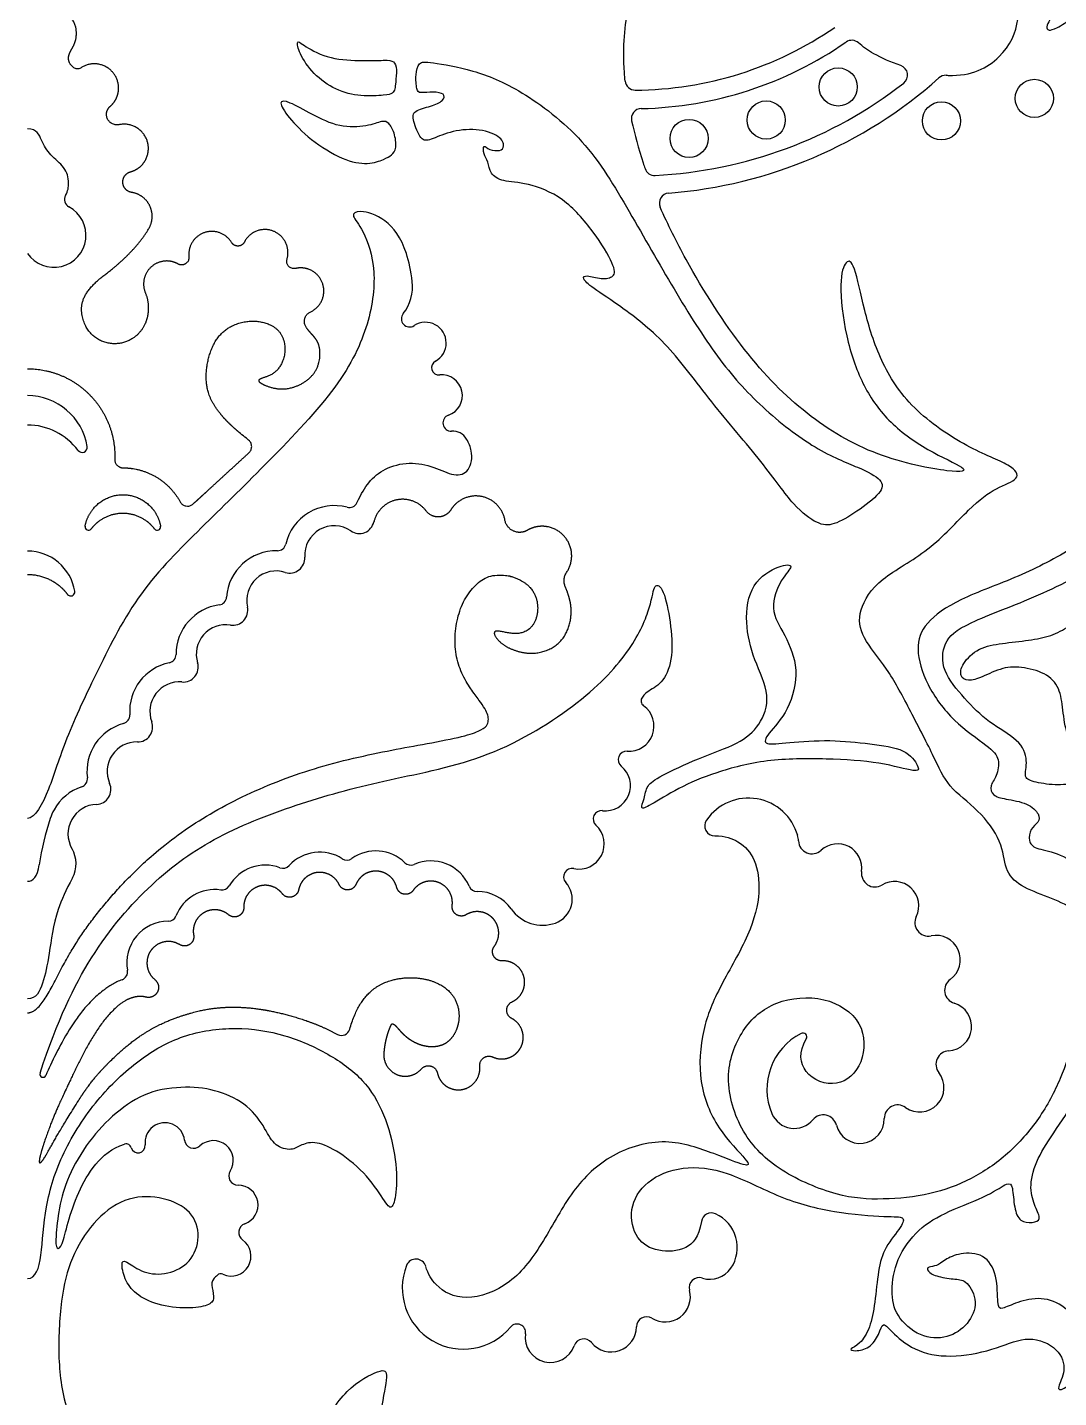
# Model space of a CAD drawing. Header units: millimetres. Extents: x 21 to 106, y -8 to 188.
# Drawn here: x 36.1 to 66.73, y 121.72 to 162.44 of the extents above; entities that cross this region are included whole.
import ezdxf

# ---------------------------------------------------------------- set-up
doc = ezdxf.new("R2010")
doc.units = ezdxf.units.MM
doc.header["$MEASUREMENT"] = 0
doc.layers.add('Layer 03', color=5, linetype='Continuous')

msp = doc.modelspace()

# ---------------------------------------------------------------- linework, layer by layer
at = {"layer": 'Layer 03'}
for centre in [(60.184, 160.67), (66.012, 160.331), (58.045, 159.688), (63.253, 159.662), (55.756, 159.139)]:
    msp.add_circle(centre, 0.567, dxfattribs=at)
for centre, radius, start, end in [((54.101, 171.098), 10.522, 270.2993, 304.6327), ((60.588, 161.757), 0.3, 48.3786, 124.777), ((54.101, 171.098), 11.072, 271.2101, 304.777), ((61.948, 161.02), 0.3, 307.9028, 70.8179), ((54.155, 160.876), 0.3, 185.8685, 270.2993), ((54.101, 171.098), 13.622, 274.4089, 311.7869), ((63.378, 160.717), 0.3, 87.0803, 131.7869), ((54.101, 171.098), 13.072, 272.8236, 307.9028), ((54.341, 159.728), 0.3, 91.2101, 192.2966), ((54.73, 158.341), 0.3, 198.9642, 272.8236), ((37.451, 157.326), 0.25, 151.3621, 241.8277), ((55.171, 157.217), 0.3, 94.4089, 203.684), ((36.882, 156.264), 0.954, 214.6715, 61.8277), ((46.259, 154.732), 1.281, 321.4927, 7.1029), ((47.453, 153.782), 0.245, 141.4927, 303.2179), ((47.924, 153.063), 0.615, 298.7452, 123.2179), ((48.325, 152.331), 0.22, 118.7452, 275.5013), ((48.405, 151.5), 0.615, 289.1027, 95.5013), ((36.097, 149.699), 1.798, 9.1038, 90), ((48.686, 150.688), 0.244, 109.1027, 273.0696), ((36.097, 148.741), 1.883, 36.8413, 90), ((48.725, 149.96), 0.485, 30.5435, 93.0696), ((37.724, 149.96), 0.15, 216.8413, 9.1038), ((45.212, 146.752), 1.478, 74.9691, 167.1132), ((45.66, 148.421), 0.25, 254.9691, 334.5835), ((37.909, 147.596), 0.1, 169.8108, 322.2828), ((39.957, 147.596), 0.1, 217.7172, 10.1892), ((45.212, 146.752), 0.878, 55.6477, 183.623), ((45.958, 147.844), 0.444, 235.6477, 347.2458), ((43.528, 147.138), 0.25, 268.7057, 347.1132), ((36.097, 145.453), 1.426, 9.283, 90), ((43.489, 145.41), 1.478, 88.7057, 176.1841), ((43.893, 146.669), 0.444, 252.1959, 3.623), ((43.489, 145.41), 0.878, 72.1959, 192.7757), ((37.386, 145.663), 0.12, 216.9864, 9.283), ((41.765, 145.525), 0.25, 277.5722, 356.1841), ((41.993, 143.813), 1.478, 97.5722, 180.2368), ((42.2, 145.118), 0.444, 260.9805, 12.7757), ((41.993, 143.813), 0.878, 80.9805, 196.8358), ((40.265, 143.806), 0.25, 281.6067, 0.2368), ((40.613, 142.113), 1.478, 101.6067, 183.8887), ((40.728, 143.43), 0.444, 265.0077, 16.8358), ((40.613, 142.113), 0.878, 85.0078, 200.4834), ((54.513, 142.428), 0.184, 142.6361, 233.7148), ((53.961, 141.676), 0.749, 266.3983, 53.7148), ((39.344, 140.329), 1.478, 105.2693, 187.2462), ((38.889, 141.996), 0.25, 285.2693, 3.8887), ((39.374, 141.651), 0.444, 268.6746, 20.4834), ((39.344, 140.329), 0.878, 88.6746, 203.8486), ((53.898, 140.68), 0.25, 86.3983, 230.5553), ((53.264, 139.908), 0.749, 263.7263, 50.5553), ((37.63, 140.111), 0.25, 288.6074, 7.2462), ((38.181, 138.474), 1.478, 108.6074, 151.0732), ((38.135, 139.795), 0.444, 272.005, 23.8486), ((38.181, 138.474), 0.878, 92.005, 210.1414), ((57.518, 138.02), 1.517, 15.3462, 145.1794), ((44.865, 136.289), 8.51, 161.896, 171.4178), ((38.181, 138.474), 1.478, 151.0732, 161.8959), ((53.155, 138.916), 0.25, 83.7263, 227.8168), ((56.519, 138.715), 0.3, 145.1794, 270.0553), ((52.484, 138.176), 0.749, 257.9925, 47.8168), ((36.654, 137.587), 0.889, 331.8368, 30.1414), ((58.283, 138.23), 0.723, 2.7158, 15.3462), ((59.405, 138.283), 0.4, 182.7158, 312.5588), ((60.165, 137.456), 0.723, 351.8848, 132.5588), ((44.782, 136.693), 1.238, 57.2314, 137.3396), ((45.588, 137.944), 0.25, 237.2314, 305.3448), ((46.448, 136.73), 1.238, 45.7423, 125.3448), ((48.084, 136.433), 1.238, 23.0024, 113.6623), ((43.163, 136.309), 1.238, 69.3372, 149.9256), ((43.688, 137.701), 0.25, 249.3372, 317.3396), ((47.487, 137.796), 0.25, 225.7423, 293.6623), ((52.277, 137.199), 0.25, 77.9925, 221.9687), ((61.277, 137.297), 0.4, 171.8848, 301.0693), ((41.663, 135.581), 1.238, 81.8188, 158.475), ((41.875, 137.054), 0.25, 261.8188, 329.9256), ((49.454, 137.014), 0.25, 203.0024, 270.2674), ((51.534, 136.531), 0.749, 289.4153, 41.9687), ((61.856, 136.335), 0.723, 333.6435, 121.0693), ((49.461, 135.526), 1.238, 35.3343, 90.2674), ((40.279, 136.127), 0.25, 270.3252, 338.475), ((51.403, 136.903), 1.143, 215.3343, 289.4153), ((62.863, 135.837), 0.4, 153.6435, 281.5672), ((40.287, 134.639), 1.238, 90.3252, 190.2147), ((63.088, 134.736), 0.723, 305.8779, 101.5672), ((38.823, 134.375), 0.25, 290.3748, 10.2147), ((63.746, 133.826), 0.4, 125.8779, 253.4847), ((63.427, 132.749), 0.723, 273.0982, 73.4847), ((45.431, 132.735), 0.25, 241.7059, 344.1108), ((59.929, 130.887), 1.861, 117.1068, 202.8682), ((59.135, 132.44), 0.116, 329.255, 117.1068), ((63.488, 131.628), 0.4, 93.0982, 218.2386), ((36.561, 131.335), 0.0931, 161.6514, 336.4409), ((62.605, 130.933), 0.723, 234.4861, 38.2386), ((61.953, 130.019), 0.4, 54.4861, 180.9353), ((40.181, 129.301), 0.59, 6.9305, 186.9469), ((58.881, 130.445), 0.723, 202.8682, 319.9848), ((59.742, 129.723), 0.4, 14.2859, 139.9848), ((60.83, 130), 0.723, 194.2859, 0.9353), ((39.031, 129.102), 0.159, 16.2919, 106.5254), ((39.386, 129.205), 0.21, 195.878, 6.9469), ((41.039, 129.406), 0.274, 186.9305, 312.594), ((41.624, 128.769), 0.59, 327.8343, 132.594), ((42.355, 128.309), 0.274, 147.8343, 270.2807), ((42.359, 127.445), 0.59, 289.507, 90.2807), ((56.417, 126.911), 0.3, 65.6498, 171.2313), ((56.088, 126.183), 1.099, 325.905, 65.6498), ((42.648, 126.63), 0.274, 109.507, 234.7967), ((42.15, 125.924), 0.59, 245.4658, 54.7967), ((47.642, 125.54), 0.3, 16.2156, 158.2931), ((49.052, 124.978), 1.817, 158.2931, 320.3402), ((56.376, 125.988), 0.75, 252.3918, 325.905), ((41.842, 125.249), 0.151, 65.4658, 132.1234), ((56.058, 124.987), 0.3, 72.3918, 194.7471), ((55.043, 124.719), 0.75, 238.3079, 14.7471), ((50.644, 123.658), 0.251, 351.7128, 140.3403), ((53.44, 123.829), 0.75, 219.1757, 359.7831), ((54.491, 123.825), 0.3, 58.3079, 179.7831), ((51.635, 123.514), 0.75, 171.7128, 340.6354), ((52.626, 123.166), 0.3, 39.1758, 160.6354)]:
    msp.add_arc(centre, radius, start, end, dxfattribs=at)
for points, knots in [([(53.856, 160.845), (53.847, 160.93), (53.769, 161.819), (53.917, 163.156), (54.368, 164.475), (54.075, 164.542), (52.499, 163.686), (50.013, 163.561), (47.159, 164.89), (45.108, 166.975), (44.094, 170.101), (44.181, 171.84), (44.282, 174.162), (43.661, 175.665), (42.799, 177.463), (42.527, 179.572), (42.57, 181.645), (42.83, 183.48), (43.249, 185.51), (44.296, 187.059), (44.785, 187.695), (44.946, 187.939)], [295.172892, 295.172892, 295.172892, 295.172892, 295.317548, 296.706533, 298.095519, 299.484504, 300.873489, 302.262474, 303.651459, 305.040444, 306.429429, 307.818414, 309.207399, 310.596384, 311.985369, 313.374354, 314.76334, 316.152325, 317.54131, 318.930295, 319.980093, 319.980093, 319.980093, 319.980093]), ([(63.394, 161.016), (63.412, 161.016), (64.135, 160.985), (65.109, 161.476), (65.664, 162.721), (65.334, 163.674), (64.738, 163.846), (64.298, 163.62), (64.031, 163.401), (63.968, 163.671), (64.329, 164.284), (65.377, 164.314), (65.918, 163.966), (66.16, 163.395), (66.36, 163.789), (66.049, 164.597), (66.219, 165.795), (66.725, 166.608), (67.312, 167.019), (67.43, 166.79), (66.865, 166.221), (66.607, 165.392), (66.73, 164.501), (66.928, 163.631), (66.628, 162.902), (66.287, 162.398), (66.545, 162.27), (67.705, 163.138), (69.32, 164.405), (71.267, 166.858), (73.362, 168.501), (75.742, 169.692), (78.55, 169.506), (80.726, 168.446), (81.534, 166.8), (81.661, 165.563), (81.686, 165.078)], [116.816608, 116.816608, 116.816608, 116.816608, 116.84709, 118.063933, 119.280777, 120.49762, 121.714464, 122.931307, 124.148151, 125.364994, 126.581838, 127.798681, 129.015525, 130.232368, 131.449212, 132.666055, 133.882899, 135.099742, 136.316586, 137.533429, 138.750273, 139.967116, 141.18396, 142.400803, 143.617647, 144.83449, 146.051334, 147.268177, 148.485021, 149.701864, 150.918708, 152.135551, 153.352395, 154.569238, 155.786082, 156.371648, 156.371648, 156.371648, 156.371648]), ([(62.046, 161.303), (61.75, 161.406), (61.25, 161.627), (60.913, 161.869), (60.787, 161.981)], [-285.2154357, -285.2154357, -285.2154357, -285.2154357, -284.7413745, -284.364225, -284.364225, -284.364225, -284.364225]), ([(54.048, 159.664), (54.137, 159.257), (54.266, 158.78), (54.427, 158.3), (54.447, 158.243)], [-93.6793368, -93.6793368, -93.6793368, -93.6793368, -93.0620005, -92.9798987, -92.9798987, -92.9798987, -92.9798987]), ([(37.231, 157.445), (37.304, 157.578), (37.352, 157.883), (37.227, 158.295), (36.759, 158.636), (36.5, 159.075), (36.393, 159.422), (36.097, 159.422)], [-2.747222, -2.747222, -2.747222, -2.747222, -2.369711, -1.777283, -1.184855, -0.592428, 0, 0, 0, 0]), ([(47.53, 154.89), (47.493, 155.192), (47.316, 156.048), (46.746, 156.797), (45.902, 157.042), (45.693, 156.85), (46.058, 156.503), (46.499, 155.264), (46.265, 153.524), (45.36, 151.714), (43.084, 149.341), (41.283, 147.598), (39.36, 145.684), (38.177, 143.331), (37.169, 141.201), (36.769, 139.781), (36.325, 138.934), (36.097, 138.934)], [28.509516, 28.509516, 28.509516, 28.509516, 29.201925, 30.565773, 31.929622, 33.293471, 34.65732, 36.021169, 37.385018, 38.748867, 40.112716, 41.476565, 42.840414, 44.204263, 45.568112, 46.931961, 48.29581, 48.29581, 48.29581, 48.29581]), ([(73.696, 155.012), (72.663, 154.145), (69.495, 151.902), (68.657, 151.101), (68.71, 149.961), (69.221, 149.391), (69.258, 148.658), (68.835, 148.136), (67.192, 146.946), (65.578, 146.107), (63.692, 145.444), (62.729, 144.741), (62.461, 144.015), (62.771, 142.92), (63.59, 141.792), (64.71, 141.045), (64.998, 140.707), (64.907, 140.162), (64.669, 139.912), (64.771, 139.594), (65.111, 139.515), (65.845, 139.398), (66.182, 139.047), (66.153, 138.815), (65.887, 138.64), (65.824, 138.247), (66.013, 138.03), (66.659, 137.946), (67.472, 137.475), (67.94, 136.821), (68.101, 135.952), (68.059, 135.581), (67.786, 135.756), (67.197, 136.261), (66.44, 136.604), (65.557, 136.905), (65.115, 137.403), (65.087, 138.23), (64.364, 139.2), (63.416, 139.872), (63.062, 140.718), (62.264, 142.253), (61.655, 143.407), (60.85, 144.319), (60.743, 145.095), (61.368, 146.078), (62.895, 146.835), (64.14, 148.232), (64.886, 148.783), (65.621, 149.01), (65.405, 149.421), (64.075, 149.897), (62.318, 151.094), (61.402, 152.53), (60.948, 154.041), (60.657, 155.488), (60.419, 155.553), (60.193, 154.97), (60.387, 153.221), (60.883, 151.817), (61.607, 150.738), (62.838, 149.841), (64.122, 149.302), (63.766, 149.161), (61.294, 149.647), (59.221, 150.867), (57.386, 152.724), (55.859, 155.103), (55.124, 156.578), (54.897, 157.096)], [13.226157, 13.226157, 13.226157, 13.226157, 14.615142, 16.004127, 17.393112, 18.782097, 20.171082, 21.560067, 22.949052, 24.338037, 25.727023, 27.116008, 28.504993, 29.893978, 31.282963, 32.671948, 34.060933, 35.449918, 36.838903, 38.227888, 39.616873, 41.005859, 42.394844, 43.783829, 45.172814, 46.561799, 47.950784, 49.339769, 50.728754, 52.117739, 53.506724, 54.895709, 56.284694, 57.67368, 59.062665, 60.45165, 61.840635, 63.22962, 64.618605, 66.00759, 67.396575, 68.78556, 70.174545, 71.56353, 72.952516, 74.341501, 75.730486, 77.119471, 78.508456, 79.897441, 81.286426, 82.675411, 84.064396, 85.453381, 86.842366, 88.231351, 89.620337, 91.009322, 92.398307, 93.787292, 95.176277, 96.565262, 97.954247, 99.343232, 100.732217, 102.121202, 103.510187, 104.899173, 105.650644, 105.650644, 105.650644, 105.650644]), ([(45.886, 148.314), (46.019, 148.593), (46.256, 148.979), (46.686, 149.342), (47.445, 149.552), (48.196, 149.39), (48.788, 149.079), (49.256, 149.215), (49.339, 149.798), (49.214, 150.087), (49.143, 150.206)], [11.052296, 11.052296, 11.052296, 11.052296, 12.167853, 13.531702, 14.895551, 16.2594, 17.623249, 18.987098, 20.350947, 21.203253, 21.203253, 21.203253, 21.203253]), ([(68.333, 139.574), (67.973, 139.8), (67.3, 140.022), (66.734, 139.886), (66.001, 140.013), (65.67, 140.123), (65.843, 140.627), (65.595, 141.283), (64.637, 141.762), (63.945, 142.492), (63.233, 143.322), (63.292, 144.182), (63.856, 144.701), (66.184, 145.534), (68.226, 146.615), (69.909, 147.686), (70.507, 148.577), (70.485, 149.364)], [44.155665, 44.155665, 44.155665, 44.155665, 45.194905, 46.38509, 47.575276, 48.765461, 49.955646, 51.145832, 52.336017, 53.526202, 54.716388, 55.906573, 57.096759, 58.286944, 59.477129, 60.667315, 61.785182, 61.785182, 61.785182, 61.785182]), ([(36.472, 131.365), (36.997, 132.945), (37.973, 135), (39.78, 137.08), (41.677, 138.443), (44.245, 139.431), (46.774, 140.102), (49.828, 140.649), (52.653, 142.402), (54.116, 144.003), (54.655, 145.303), (54.702, 145.959), (55.007, 145.795), (55.206, 144.764), (55.296, 143.733), (55.003, 142.96), (54.607, 142.762), (54.432, 142.624), (54.367, 142.539)], [13.428798, 13.428798, 13.428798, 13.428798, 15.264778, 17.193976, 19.123174, 21.052372, 22.981569, 24.910767, 26.839965, 28.769163, 30.698361, 32.627559, 34.556757, 36.485955, 38.415153, 40.34435, 42.273548, 43.301603, 43.301603, 43.301603, 43.301603]), ([(56.519, 138.415), (56.833, 138.415), (57.326, 138.23), (57.737, 137.756), (57.902, 136.78), (57.601, 135.524), (56.641, 133.912), (56.121, 132.7), (56.003, 131.073), (56.573, 129.676), (57.605, 128.668), (57.495, 128.574), (56.589, 128.941), (55.075, 129.491), (53.412, 129.01), (52.253, 127.914), (51.452, 126.346), (50.499, 125.035), (49.061, 124.534), (48.28, 124.951), (48.001, 125.381), (47.93, 125.623)], [17.016782, 17.016782, 17.016782, 17.016782, 17.961786, 19.290713, 20.619639, 21.948565, 23.277492, 24.606418, 25.935344, 27.264271, 28.593197, 29.922123, 31.25105, 32.579976, 33.908902, 35.237829, 36.566755, 37.895681, 39.224608, 40.553534, 41.356378, 41.356378, 41.356378, 41.356378]), ([(37.437, 137.167), (37.242, 136.803), (36.891, 136.043), (36.746, 134.843), (36.569, 134.011), (36.366, 133.574), (36.097, 133.574)], [13.370235, 13.370235, 13.370235, 13.370235, 14.405738, 16.099718, 17.793698, 19.487678, 19.487678, 19.487678, 19.487678]), ([(56.121, 126.956), (56.046, 126.474), (55.664, 126.08), (54.814, 126.031), (54.162, 126.388), (53.932, 127.322), (54.446, 128.189), (55.538, 128.635), (56.867, 128.493), (58.462, 127.629), (60.057, 127.199), (61.75, 127.081), (62.162, 127.114), (62.114, 126.848), (61.545, 126.186), (61.372, 125.533), (61.281, 124.515), (61.138, 123.784), (60.827, 123.285), (60.487, 123.161), (60.653, 123.091), (61.131, 123.174), (61.408, 123.604), (61.505, 124.012), (61.775, 123.652), (62.527, 123.041), (63.658, 122.888), (64.955, 123.179), (65.847, 123.603), (66.777, 123.19), (66.975, 122.506), (66.649, 121.974), (66.84, 121.911), (67.396, 122.395), (67.508, 123.285), (67.404, 123.762), (66.959, 124.461), (66.212, 124.735), (65.482, 124.561), (65.011, 124.322), (64.91, 124.419), (64.926, 125.386), (64.534, 126.018), (63.785, 126.033), (63.328, 125.813), (63.119, 125.62), (62.845, 125.622), (62.803, 125.484), (63.13, 125.302), (63.698, 125.236), (64.003, 125.221), (64.364, 124.565), (64.063, 123.886), (63.456, 123.463), (62.61, 123.488), (61.869, 124.15), (61.744, 124.866), (61.881, 125.836), (62.548, 126.759), (63.42, 127.259), (64.732, 127.751), (65.244, 128.149), (65.375, 128.023), (65.406, 127.35), (65.571, 126.932), (65.972, 126.911), (66.233, 126.997), (66.04, 127.376), (65.852, 127.916), (66.026, 128.729), (66.543, 129.535), (67.332, 130.679), (67.609, 131.352), (67.792, 131.163), (68.075, 130.791), (68.572, 130.757), (68.901, 130.91), (69.151, 130.745), (69.354, 130.606), (69.332, 130.879), (69.067, 131.165), (68.638, 131.189), (68.259, 131.217), (67.8, 132.109), (67.73, 132.958), (67.769, 134.504), (67.607, 135.227), (67.535, 135.351), (67.287, 135.294), (67.073, 135.256), (67.195, 134.73), (67.309, 133.652), (67.197, 132.358), (66.821, 131.217), (66.184, 129.991), (65.241, 128.923), (64.151, 128.185), (62.941, 127.733), (61.499, 127.587), (60.203, 127.664), (58.418, 128.422), (57.268, 129.533), (56.752, 131.274), (57.291, 132.717), (58.264, 133.561), (59.817, 133.698), (61.001, 132.921), (60.979, 131.608), (60.196, 130.874), (59.11, 131.265), (59.001, 131.987), (59.235, 132.38)], [59.072972, 59.072972, 59.072972, 59.072972, 59.789738, 60.619146, 61.448553, 62.27796, 63.107367, 63.936774, 64.766181, 65.595588, 66.424996, 67.254403, 68.08381, 68.913217, 69.742624, 70.572031, 71.401438, 72.230846, 73.060253, 73.88966, 74.719067, 75.548474, 76.377881, 77.207288, 78.036696, 78.866103, 79.69551, 80.524917, 81.354324, 82.183731, 83.013138, 83.842546, 84.671953, 85.50136, 86.330767, 87.160174, 87.989581, 88.818988, 89.648396, 90.477803, 91.30721, 92.136617, 92.966024, 93.795431, 94.624838, 95.454245, 96.283653, 97.11306, 97.942467, 98.771874, 99.601281, 100.430688, 101.260095, 102.089503, 102.91891, 103.748317, 104.577724, 105.407131, 106.236538, 107.065945, 107.895353, 108.72476, 109.554167, 110.383574, 111.212981, 112.042388, 112.871795, 113.701203, 114.53061, 115.360017, 116.189424, 117.018831, 117.848238, 118.677645, 119.507053, 120.33646, 121.165867, 121.995274, 122.824681, 123.654088, 124.483495, 125.312903, 126.14231, 126.971717, 127.801124, 128.630531, 129.459938, 130.289345, 131.118753, 131.94816, 132.777567, 133.606974, 134.436381, 135.265788, 136.095195, 136.924603, 137.75401, 138.583417, 139.412824, 140.242231, 141.071638, 141.901045, 142.730453, 143.55986, 144.389267, 145.218674, 146.048081, 146.877488, 147.706895, 148.536303, 149.256639, 149.256639, 149.256639, 149.256639]), ([(38.91, 134.141), (38.884, 134.131), (38.808, 134.101), (38.686, 134.043), (38.551, 133.964), (38.44, 133.889), (38.311, 133.792), (38.107, 133.623), (37.842, 133.354), (37.484, 132.899), (37.13, 132.314), (36.841, 131.735), (36.69, 131.399), (36.646, 131.298)], [9.421135, 9.421135, 9.421135, 9.421135, 9.505478, 9.666922, 9.82529, 9.973481, 10.070499, 10.308983, 10.765986, 11.203009, 12.042216, 12.813121, 13.144874, 13.144874, 13.144874, 13.144874]), ([(36.097, 125.261), (36.351, 125.261), (36.53, 125.854), (36.591, 127.378), (37.094, 129.002), (38.155, 130.635), (39.416, 131.804), (40.678, 132.535), (42.308, 132.774), (43.77, 132.532), (45.059, 131.955), (46.122, 131.193), (46.718, 130.162), (47.054, 128.917), (47.087, 127.836), (46.934, 127.29), (46.769, 127.448), (46.228, 128.324), (45.34, 129.055), (44.662, 129.355), (44.224, 129.244), (43.971, 129.048), (43.436, 129.172), (43.188, 129.688), (42.685, 130.42), (41.783, 130.86), (40.834, 130.991), (39.652, 130.84), (38.718, 130.214), (37.905, 129.362), (37.276, 128.275), (37.027, 127.362), (36.927, 126.439), (36.951, 126.092), (37.141, 126.214), (37.278, 126.885), (37.594, 127.84), (38.064, 128.66), (38.602, 129.141), (38.985, 129.255)], [0, 0, 0, 0, 1.064039, 2.128078, 3.192116, 4.256155, 5.320194, 6.384233, 7.448271, 8.51231, 9.576349, 10.640388, 11.704426, 12.768465, 13.832504, 14.896543, 15.960581, 17.02462, 18.088659, 19.152698, 20.216737, 21.280775, 22.344814, 23.408853, 24.472892, 25.53693, 26.600969, 27.665008, 28.729047, 29.793085, 30.857124, 31.921163, 32.985202, 34.04924, 35.113279, 36.177318, 37.241357, 38.305395, 39.327489, 39.327489, 39.327489, 39.327489]), ([(41.74, 125.361), (41.701, 125.326), (41.551, 125.193), (41.571, 125.013), (41.675, 124.618), (41.455, 124.437), (40.767, 124.35), (39.83, 124.491), (39.231, 124.846), (38.948, 125.304), (38.866, 125.836), (39.082, 125.75), (39.597, 125.371), (40.376, 125.384), (41.026, 125.796), (41.267, 126.607), (40.929, 127.357), (40.038, 127.723), (38.97, 127.699), (38.013, 126.943), (37.386, 125.89), (37.073, 124.692), (36.986, 122.843), (37.198, 121.328), (38.067, 119.451), (38.77, 118.13), (38.622, 116.646), (37.899, 116.047), (37.331, 116.031), (36.942, 116), (36.899, 115.588), (36.905, 113.322), (37.208, 110.941), (37.887, 107.987), (38.8, 105.761), (39.904, 104.188), (40.93, 103.275), (41.229, 103.093), (41.19, 102.956), (41.131, 102.647), (41.146, 102.382), (40.871, 102.49), (39.767, 103.329), (38.737, 104.521), (37.902, 105.983), (37.268, 107.691), (36.848, 109.208), (36.621, 110.682), (36.351, 110.804), (36.097, 110.804)], [49.122443, 49.122443, 49.122443, 49.122443, 49.436328, 50.500367, 51.564405, 52.628444, 53.692483, 54.756522, 55.82056, 56.884599, 57.948638, 59.012677, 60.076715, 61.140754, 62.204793, 63.268832, 64.332871, 65.396909, 66.460948, 67.524987, 68.589026, 69.653064, 70.717103, 71.781142, 72.845181, 73.909219, 74.973258, 76.037297, 77.101336, 78.165374, 79.229413, 80.293452, 81.357491, 82.421529, 83.485568, 84.549607, 85.613646, 86.677684, 87.741723, 88.805762, 89.869801, 90.93384, 91.997878, 93.061917, 94.125956, 95.189995, 96.254033, 97.318072, 98.382111, 98.382111, 98.382111, 98.382111]), ([(61.605, 102.614), (58.611, 103.895), (55.559, 106.099), (52.863, 107.968), (49.723, 110.727), (45.997, 114.76), (45.078, 117.049), (44.551, 118.577), (44.683, 120.657), (45.561, 122.034), (46.651, 122.61), (46.842, 122.472), (46.577, 121.423), (46.503, 119.78), (47.453, 117.662), (49.376, 115.033), (52.119, 111.93), (54.745, 109.769), (57.668, 107.444), (59.876, 105.976), (62.141, 104.612)], [0.102445, 0.102445, 0.102445, 0.102445, 3.036743, 6.073486, 9.110229, 12.146973, 15.183716, 18.220459, 21.257203, 24.293946, 27.330689, 30.367432, 33.404176, 36.440919, 39.477662, 42.514406, 45.551149, 48.587892, 51.624636, 54.589752, 54.589752, 54.589752, 54.589752])]:
    msp.add_open_spline(points, degree=3, knots=knots, dxfattribs=at)
for points, weights, degree, knots in [([(36.097, 152.297), (36.812, 152.297), (37.469, 152.018), (37.965, 151.504), (38.462, 150.991), (38.718, 150.324), (38.693, 149.61), (38.691, 149.542), (38.716, 149.478), (38.763, 149.428), (38.811, 149.379), (38.874, 149.352), (38.942, 149.352), (39.666, 149.348), (40.287, 148.978), (40.635, 148.344), (40.672, 148.275), (40.736, 148.23), (40.813, 148.217), (40.891, 148.204), (40.966, 148.227), (41.023, 148.28), (41.575, 148.786), (42.127, 149.293), (42.679, 149.8), (42.734, 149.851), (42.763, 149.92), (42.76, 149.994), (42.757, 150.069), (42.722, 150.136), (42.663, 150.182), (42.229, 150.518), (41.611, 151.119), (41.302, 151.987), (41.616, 153.257), (42.382, 153.732), (43.178, 153.725), (43.725, 153.36), (43.791, 152.637), (43.462, 152.119), (42.995, 152.009), (42.908, 151.914), (43.419, 151.674), (44.046, 151.695), (44.752, 152.16), (44.836, 152.977), (44.611, 153.256), (44.43, 153.448), (44.375, 153.535), (44.326, 153.613), (44.313, 153.703), (44.339, 153.791), (44.365, 153.879), (44.425, 153.949), (44.508, 153.987), (44.842, 154.143), (44.986, 154.482), (44.867, 154.83), (44.747, 155.179), (44.425, 155.358), (44.066, 155.276), (43.989, 155.258), (43.913, 155.282), (43.858, 155.34), (43.804, 155.398), (43.786, 155.475), (43.809, 155.551), (43.917, 155.909), (43.755, 156.245), (43.409, 156.384), (43.063, 156.523), (42.713, 156.393), (42.544, 156.06), (42.507, 155.988), (42.438, 155.945), (42.357, 155.942), (42.276, 155.939), (42.205, 155.978), (42.163, 156.047), (41.99, 156.333), (41.676, 156.449), (41.359, 156.342), (41.042, 156.236), (40.861, 155.955), (40.896, 155.622), (40.904, 155.539), (40.868, 155.463), (40.798, 155.417), (40.728, 155.371), (40.645, 155.369), (40.572, 155.41), (40.308, 155.559), (40.006, 155.527), (39.78, 155.325), (39.553, 155.124), (39.486, 154.829), (39.603, 154.549), (39.704, 154.308), (39.707, 154.047), (39.61, 153.609), (39.381, 153.233), (38.78, 152.971), (38.099, 153.139), (37.692, 153.702), (37.663, 154.459), (38.223, 154.957), (38.772, 155.364), (39.335, 155.848), (39.7, 156.452), (39.827, 156.662), (39.84, 156.907), (39.737, 157.129), (39.633, 157.351), (39.437, 157.498), (39.196, 157.536), (39.043, 157.56), (38.939, 157.674), (38.931, 157.828), (38.922, 157.983), (39.012, 158.108), (39.161, 158.149), (39.558, 158.257), (39.768, 158.611), (39.672, 159.011), (39.576, 159.411), (39.228, 159.632), (38.825, 159.548), (38.68, 159.517), (38.546, 159.583), (38.48, 159.716), (38.414, 159.85), (38.443, 159.996), (38.556, 160.093), (38.86, 160.355), (38.902, 160.753), (38.659, 161.073), (38.417, 161.392), (38.021, 161.459), (37.688, 161.237), (37.613, 161.187), (37.523, 161.194), (37.456, 161.255), (37.441, 161.268), (37.307, 161.399), (37.296, 161.649), (37.557, 161.981), (37.579, 162.56), (37.137, 163.045), (36.616, 163.45), (36.435, 164.387), (36.097, 164.387)], [1, 0.94704181545, 0.94704181545, 1, 0.94704181545, 0.94704181545, 1, 0.947340675612, 0.947340675612, 1, 0.947340675612, 0.947340675612, 1, 0.907681138789, 0.907681138789, 1, 0.932731098022, 0.932731098022, 1, 0.932731098022, 0.932731098022, 1, 1, 1, 1, 0.937979104488, 0.937979104488, 1, 0.937979104488, 0.937979104488, 1, 1, 1, 1, 1, 1, 1, 1, 1, 1, 1, 1, 1, 1, 1, 1, 1, 1, 1, 0.940687969428, 0.940687969428, 1, 0.940687969428, 0.940687969428, 1, 0.828945447649, 0.828945447649, 1, 0.828945447649, 0.828945447649, 1, 0.911243365478, 0.911243365478, 1, 0.911243365478, 0.911243365478, 1, 0.82548916848, 0.82548916848, 1, 0.82548916848, 0.82548916848, 1, 0.908064530877, 0.908064530877, 1, 0.908064530877, 0.908064530877, 1, 0.853617778613, 0.853617778613, 1, 0.853617778613, 0.853617778613, 1, 0.902688500572, 0.902688500572, 1, 0.902688500572, 0.902688500572, 1, 0.875808589992, 0.875808589992, 1, 0.875808589992, 0.875808589992, 1, 0.951701941238, 0.951701941238, 1, 1, 1, 1, 1, 1, 1, 0.988735369653, 0.988735369653, 1, 0.921627618262, 0.921627618262, 1, 0.921627618262, 0.921627618262, 1, 0.851731796187, 0.851731796187, 1, 0.851731796187, 0.851731796187, 1, 0.811878114194, 0.811878114194, 1, 0.811878114194, 0.811878114194, 1, 0.860509443585, 0.860509443585, 1, 0.860509443585, 0.860509443585, 1, 0.819258212189, 0.819258212189, 1, 0.819258212189, 0.819258212189, 1, 0.858835681111, 0.858835681111, 1, 1, 1, 1, 1, 1, 1, 1, 1, 1], 3, [0, 0, 0, 0, 2.084637, 2.084637, 2.084637, 4.169275, 4.169275, 4.169275, 4.369339, 4.369339, 4.369339, 4.569403, 4.569403, 4.569403, 6.635787, 6.635787, 6.635787, 6.862335, 6.862335, 6.862335, 7.088882, 7.088882, 7.088882, 9.33697, 9.33697, 9.33697, 9.554353, 9.554353, 9.554353, 9.771736, 9.771736, 9.771736, 10.5103, 11.3755, 12.240699, 13.105898, 13.971097, 14.836297, 15.701496, 16.566695, 17.431894, 18.297093, 19.162293, 20.027492, 20.892691, 21.75789, 22.623089, 23.122436, 23.122436, 23.122436, 23.389056, 23.389056, 23.389056, 23.655676, 23.655676, 23.655676, 24.659065, 24.659065, 24.659065, 25.662453, 25.662453, 25.662453, 25.890009, 25.890009, 25.890009, 26.117565, 26.117565, 26.117565, 27.131524, 27.131524, 27.131524, 28.145484, 28.145484, 28.145484, 28.377176, 28.377176, 28.377176, 28.608867, 28.608867, 28.608867, 29.533942, 29.533942, 29.533942, 30.459017, 30.459017, 30.459017, 30.697556, 30.697556, 30.697556, 30.936094, 30.936094, 30.936094, 31.785619, 31.785619, 31.785619, 32.635143, 32.635143, 32.635143, 33.399946, 33.399946, 34.331717, 35.196916, 36.062115, 36.927315, 37.792514, 38.330268, 38.330268, 40.437115, 40.437115, 40.437115, 41.14207, 41.14207, 41.14207, 41.847024, 41.847024, 41.847024, 42.274039, 42.274039, 42.274039, 42.701054, 42.701054, 42.701054, 43.809555, 43.809555, 43.809555, 44.918056, 44.918056, 44.918056, 45.331745, 45.331745, 45.331745, 45.745433, 45.745433, 45.745433, 46.830857, 46.830857, 46.830857, 47.91628, 47.91628, 47.91628, 48.166175, 48.166175, 48.166175, 48.262385, 49.127584, 49.992784, 50.857983, 51.723182, 52.588381, 53.453581, 53.453581, 53.453581, 53.453581]), ([(36.097, 133.156), (36.478, 133.156), (37.07, 134.551), (38.336, 136.465), (40.748, 138.832), (44.764, 140.688), (49.55, 141.356), (49.866, 141.822), (49.704, 142.254), (48.723, 143.417), (48.803, 145.241), (49.795, 146.403), (51.174, 145.934), (51.334, 144.988), (50.981, 144.429), (50.411, 144.406), (49.841, 144.6), (50.114, 144.076), (51.072, 143.723), (52.029, 144.087), (52.337, 145.045), (52.19, 145.543), (52.082, 145.806), (52.075, 145.823), (52.015, 145.965), (52.03, 146.118), (52.116, 146.245), (52.356, 146.599), (52.322, 147.025), (52.03, 147.337), (51.738, 147.649), (51.314, 147.711), (50.946, 147.495), (50.818, 147.42), (50.671, 147.413), (50.536, 147.474), (50.402, 147.536), (50.311, 147.652), (50.284, 147.797), (50.217, 148.166), (49.952, 148.431), (49.584, 148.501), (49.217, 148.57), (48.874, 148.42), (48.676, 148.102), (48.597, 147.975), (48.468, 147.9), (48.319, 147.893), (48.17, 147.886), (48.035, 147.949), (47.945, 148.069), (47.734, 148.348), (47.406, 148.47), (47.064, 148.398), (46.721, 148.326), (46.471, 148.082), (46.39, 147.741)], [1, 1, 1, 1, 1, 1, 1, 1, 1, 1, 1, 1, 1, 1, 1, 1, 1, 1, 1, 1, 1, 1, 1, 1, 0.919222363553, 0.919222363553, 1, 0.854230010814, 0.854230010814, 1, 0.854230010814, 0.854230010814, 1, 0.924782018899, 0.924782018899, 1, 0.924782018899, 0.924782018899, 1, 0.883272561921, 0.883272561921, 1, 0.883272561921, 0.883272561921, 1, 0.923277612811, 0.923277612811, 1, 0.923277612811, 0.923277612811, 1, 0.896227711436, 0.896227711436, 1, 0.896227711436, 0.896227711436, 1], 3, [0, 0, 0, 0, 1.69398, 3.38796, 5.08194, 6.77592, 8.4699, 10.16388, 11.85786, 13.55184, 15.24582, 16.9398, 18.63378, 20.32776, 22.02174, 23.71572, 25.4097, 27.10368, 28.79766, 30.49164, 32.18562, 33.8796, 34.002168, 34.002168, 34.002168, 34.443845, 34.443845, 34.443845, 35.627047, 35.627047, 35.627047, 36.810248, 36.810248, 36.810248, 37.236146, 37.236146, 37.236146, 37.662043, 37.662043, 37.662043, 38.716699, 38.716699, 38.716699, 39.771354, 39.771354, 39.771354, 40.201574, 40.201574, 40.201574, 40.631794, 40.631794, 40.631794, 41.624489, 41.624489, 41.624489, 42.617183, 42.617183, 42.617183, 42.617183]), ([(37.811, 147.613), (37.865, 147.911), (38.059, 148.144), (38.401, 148.552), (38.933, 148.552)], [0.95467911638, 0.944318806813, 1, 0.906107670315, 1], 2, [-6.470297, -6.470297, -6.470297, -5.539048, -5.539048, -3.968732, -3.968732, -3.968732]), ([(38.933, 148.552), (39.466, 148.552), (39.807, 148.144), (40.002, 147.911), (40.055, 147.613)], [1, 0.906107670315, 1, 0.944318806813, 0.95467911638], 2, [-3.968732, -3.968732, -3.968732, -2.398415, -2.398415, -1.467167, -1.467167, -1.467167]), ([(38.933, 147.998), (38.529, 147.998), (38.207, 147.752), (38.084, 147.657), (37.989, 147.534)], [0.857283194574, 0.876924679533, 1, 0.948794808528, 0.91549355928], 2, [-8.314987, -8.314987, -8.314987, -7.200211, -7.200211, -6.73641, -6.73641, -6.73641]), ([(39.878, 147.534), (39.783, 147.657), (39.659, 147.752), (39.338, 147.998), (38.933, 147.998)], [0.91549355928, 0.948794808528, 1, 0.876924679533, 0.857283194574], 2, [-9.893564, -9.893564, -9.893564, -9.429764, -9.429764, -8.314987, -8.314987, -8.314987]), ([(36.097, 146.186), (36.603, 146.186), (37.005, 145.879), (37.168, 145.754), (37.29, 145.591)], [0.857283194574, 0.876924679533, 1, 0.946380409237, 0.91239295967], 2, [-11.726505, -11.726505, -11.726505, -10.611729, -10.611729, -10.12606, -10.12606, -10.12606]), ([(45.672, 132.666), (45.849, 133.292), (46.095, 133.7), (46.385, 133.943), (47.033, 134.217), (47.665, 134.229), (47.971, 134.176), (48.5, 133.979), (48.785, 133.65), (48.874, 133.466), (48.959, 133.083), (48.888, 132.723), (48.821, 132.559), (48.636, 132.287), (48.38, 132.165), (48.242, 132.137), (47.958, 132.135), (47.691, 132.222), (47.565, 132.283), (47.339, 132.43), (47.178, 132.61), (47.111, 132.694), (47.015, 132.806), (46.94, 132.825), (46.914, 132.819), (46.894, 132.798), (46.88, 132.765), (46.816, 132.611), (46.763, 132.453), (46.724, 132.29), (46.698, 132.125), (46.686, 131.959), (46.673, 131.798), (46.71, 131.635), (46.798, 131.492), (46.926, 131.385), (47.075, 131.322), (47.224, 131.26), (47.39, 131.243), (47.553, 131.281), (47.695, 131.369), (47.802, 131.49), (47.842, 131.536), (47.895, 131.571), (47.955, 131.589), (48.018, 131.59), (48.077, 131.575), (48.136, 131.56), (48.191, 131.529), (48.235, 131.483), (48.264, 131.428), (48.277, 131.368), (48.319, 131.176), (48.431, 131.002), (48.604, 130.885), (48.806, 130.844), (49, 130.875), (49.194, 130.905), (49.374, 131.006), (49.502, 131.172), (49.555, 131.372), (49.535, 131.567), (49.53, 131.625), (49.539, 131.684), (49.564, 131.738), (49.602, 131.784), (49.649, 131.818), (49.697, 131.851), (49.752, 131.873), (49.812, 131.878), (49.871, 131.868), (49.923, 131.844), (50.106, 131.76), (50.317, 131.746), (50.519, 131.818), (50.674, 131.963), (50.762, 132.144), (50.85, 132.324), (50.87, 132.535), (50.803, 132.739), (50.662, 132.897), (50.484, 132.99), (50.429, 133.018), (50.383, 133.062), (50.35, 133.117), (50.335, 133.179), (50.336, 133.241), (50.338, 133.303), (50.357, 133.363), (50.392, 133.417), (50.44, 133.458), (50.497, 133.484), (50.659, 133.558), (50.794, 133.686), (50.876, 133.855), (50.893, 134.04), (50.851, 134.214), (50.809, 134.387), (50.709, 134.545), (50.559, 134.657), (50.38, 134.709), (50.202, 134.701), (50.139, 134.698), (50.076, 134.713), (50.02, 134.745), (49.975, 134.792), (49.946, 134.848), (49.916, 134.903), (49.903, 134.966), (49.908, 135.031), (49.932, 135.091), (49.97, 135.141), (50.078, 135.284), (50.136, 135.461), (50.128, 135.649), (50.055, 135.821), (49.935, 135.953), (49.815, 136.086), (49.652, 136.177), (49.466, 136.205), (49.284, 136.165), (49.131, 136.072), (49.077, 136.04), (49.015, 136.023), (48.951, 136.024), (48.89, 136.044), (48.837, 136.078), (48.785, 136.112), (48.743, 136.161), (48.716, 136.22), (48.708, 136.283), (48.716, 136.345), (48.74, 136.517), (48.708, 136.693), (48.616, 136.85), (48.477, 136.964), (48.316, 137.027), (48.155, 137.09), (47.975, 137.1), (47.802, 137.047), (47.658, 136.939), (47.56, 136.796), (47.524, 136.744), (47.473, 136.703), (47.412, 136.677), (47.347, 136.671), (47.285, 136.682), (47.222, 136.694), (47.163, 136.723), (47.115, 136.768), (47.083, 136.824), (47.067, 136.886), (47.028, 137.042), (46.941, 137.185), (46.813, 137.293), (46.658, 137.354), (46.497, 137.366), (46.336, 137.378), (46.173, 137.342), (46.03, 137.254), (45.923, 137.126), (45.86, 136.978), (45.836, 136.919), (45.794, 136.867), (45.74, 136.83), (45.677, 136.811), (45.613, 136.809), (45.549, 136.808), (45.486, 136.825), (45.429, 136.859), (45.386, 136.909), (45.358, 136.966), (45.289, 137.113), (45.176, 137.236), (45.027, 137.317), (44.863, 137.346), (44.702, 137.326), (44.541, 137.305), (44.389, 137.236), (44.266, 137.12), (44.187, 136.973), (44.156, 136.814), (44.144, 136.751), (44.114, 136.693), (44.068, 136.645), (44.011, 136.613), (43.949, 136.599), (43.887, 136.584), (43.822, 136.587), (43.76, 136.609), (43.707, 136.648), (43.668, 136.698), (43.569, 136.827), (43.431, 136.923), (43.269, 136.971), (43.101, 136.964), (42.948, 136.909), (42.795, 136.855), (42.661, 136.754), (42.565, 136.613), (42.52, 136.452), (42.525, 136.289), (42.527, 136.225), (42.511, 136.162), (42.477, 136.105), (42.428, 136.061), (42.37, 136.033), (42.313, 136.006), (42.248, 135.994), (42.182, 136.002), (42.122, 136.029), (42.073, 136.07), (41.952, 136.172), (41.802, 136.236), (41.638, 136.25), (41.479, 136.212), (41.343, 136.133), (41.206, 136.053), (41.095, 135.934), (41.026, 135.785), (41.007, 135.622), (41.036, 135.467)], [1, 1, 1, 1, 1, 1, 1, 1, 1, 1, 1, 1, 1, 1, 1, 1, 1, 1, 1, 1, 1, 1, 1, 1, 1, 1, 1, 0.994831447657, 0.992247171486, 0.992247171486, 0.994831447657, 1, 0.924500812111, 0.886751218167, 0.886751218167, 0.924500812111, 1, 0.924500812111, 0.886751218167, 0.886751218167, 0.924500812111, 1, 0.940707488116, 0.911061232173, 0.911061232173, 0.940707488116, 1, 0.940707488116, 0.911061232173, 0.911061232173, 0.940707488116, 1, 0.891122531339, 0.836683797009, 0.836683797009, 0.891122531339, 1, 0.891122531339, 0.836683797009, 0.836683797009, 0.891122531339, 1, 0.946264447966, 0.919396671949, 0.919396671949, 0.946264447966, 1, 0.946264447966, 0.919396671949, 0.919396671949, 0.946264447966, 1, 0.886503490656, 0.829755235984, 0.829755235984, 0.886503490656, 1, 0.886503490656, 0.829755235984, 0.829755235984, 0.886503490656, 1, 0.939391811539, 0.909087717309, 0.909087717309, 0.939391811539, 1, 0.939391811539, 0.909087717309, 0.909087717309, 0.939391811539, 1, 0.908646522947, 0.86296978442, 0.86296978442, 0.908646522947, 1, 0.908646522947, 0.86296978442, 0.86296978442, 0.908646522947, 1, 0.937623543922, 0.906435315882, 0.906435315882, 0.937623543922, 1, 0.937623543922, 0.906435315882, 0.906435315882, 0.937623543922, 1, 0.908389395887, 0.86258409383, 0.86258409383, 0.908389395887, 1, 0.908389395887, 0.86258409383, 0.86258409383, 0.908389395887, 1, 0.938271607222, 0.907407410834, 0.907407410834, 0.938271607222, 1, 0.938271607222, 0.907407410834, 0.907407410834, 0.938271607222, 1, 0.913976241052, 0.870964361578, 0.870964361578, 0.913976241052, 1, 0.913976241052, 0.870964361578, 0.870964361578, 0.913976241052, 1, 0.936299656348, 0.904449484521, 0.904449484521, 0.936299656348, 1, 0.936299656348, 0.904449484521, 0.904449484521, 0.936299656348, 1, 0.924602766827, 0.886904150241, 0.886904150241, 0.924602766827, 1, 0.924602766827, 0.886904150241, 0.886904150241, 0.924602766827, 1, 0.935697848417, 0.903546772626, 0.903546772626, 0.935697848417, 1, 0.935697848417, 0.903546772626, 0.903546772626, 0.935697848417, 1, 0.923990173577, 0.885985260366, 0.885985260366, 0.923990173577, 1, 0.923990173577, 0.885985260366, 0.885985260366, 0.923990173577, 1, 0.93604412729, 0.904066190935, 0.904066190935, 0.93604412729, 1, 0.93604412729, 0.904066190935, 0.904066190935, 0.93604412729, 1, 0.923505620815, 0.885258431222, 0.885258431222, 0.923505620815, 1, 0.923505620815, 0.885258431222, 0.885258431222, 0.923505620815, 1, 0.935718219074, 0.903577328612, 0.903577328612, 0.935718219074, 1, 0.935718219074, 0.903577328612, 0.903577328612, 0.935718219074, 1, 0.927324465923, 0.890986698885, 0.890986698885, 0.927324465923, 1, 0.927324465923, 0.890986698885, 0.890986698885, 0.927324465923, 1], 5, [76.697056, 76.697056, 76.697056, 76.697056, 76.697056, 76.697056, 77.985061, 77.985061, 77.985061, 79.394092, 79.394092, 79.394092, 80.803122, 80.803122, 80.803122, 82.212153, 82.212153, 82.212153, 83.621183, 83.621183, 83.621183, 85.030214, 85.030214, 85.030214, 86.439244, 86.439244, 86.439244, 87.432534, 87.432534, 87.432534, 87.432534, 87.432534, 88.265724, 88.265724, 88.265724, 88.265724, 88.265724, 89.062655, 89.062655, 89.062655, 89.062655, 89.062655, 89.859586, 89.859586, 89.859586, 89.859586, 89.859586, 90.162881, 90.162881, 90.162881, 90.162881, 90.162881, 90.466175, 90.466175, 90.466175, 90.466175, 90.466175, 91.430495, 91.430495, 91.430495, 91.430495, 91.430495, 92.394815, 92.394815, 92.394815, 92.394815, 92.394815, 92.683195, 92.683195, 92.683195, 92.683195, 92.683195, 92.971575, 92.971575, 92.971575, 92.971575, 92.971575, 93.957195, 93.957195, 93.957195, 93.957195, 93.957195, 94.942815, 94.942815, 94.942815, 94.942815, 94.942815, 95.249545, 95.249545, 95.249545, 95.249545, 95.249545, 95.556275, 95.556275, 95.556275, 95.556275, 95.556275, 96.43604, 96.43604, 96.43604, 96.43604, 96.43604, 97.315805, 97.315805, 97.315805, 97.315805, 97.315805, 97.627099, 97.627099, 97.627099, 97.627099, 97.627099, 97.938393, 97.938393, 97.938393, 97.938393, 97.938393, 98.819447, 98.819447, 98.819447, 98.819447, 98.819447, 99.700501, 99.700501, 99.700501, 99.700501, 99.700501, 100.010129, 100.010129, 100.010129, 100.010129, 100.010129, 100.319757, 100.319757, 100.319757, 100.319757, 100.319757, 101.172441, 101.172441, 101.172441, 101.172441, 101.172441, 102.025124, 102.025124, 102.025124, 102.025124, 102.025124, 102.339796, 102.339796, 102.339796, 102.339796, 102.339796, 102.654468, 102.654468, 102.654468, 102.654468, 102.654468, 103.450843, 103.450843, 103.450843, 103.450843, 103.450843, 104.247218, 104.247218, 104.247218, 104.247218, 104.247218, 104.563415, 104.563415, 104.563415, 104.563415, 104.563415, 104.879612, 104.879612, 104.879612, 104.879612, 104.879612, 105.679325, 105.679325, 105.679325, 105.679325, 105.679325, 106.479038, 106.479038, 106.479038, 106.479038, 106.479038, 106.794358, 106.794358, 106.794358, 106.794358, 106.794358, 107.109679, 107.109679, 107.109679, 107.109679, 107.109679, 107.912024, 107.912024, 107.912024, 107.912024, 107.912024, 108.714369, 108.714369, 108.714369, 108.714369, 108.714369, 109.030514, 109.030514, 109.030514, 109.030514, 109.030514, 109.34666, 109.34666, 109.34666, 109.34666, 109.34666, 110.128053, 110.128053, 110.128053, 110.128053, 110.128053, 110.909446, 110.909446, 110.909446, 110.909446, 110.909446, 110.909446]), ([(41.036, 135.467), (41.047, 135.404), (41.041, 135.338), (41.015, 135.277), (40.973, 135.227), (40.92, 135.191), (40.868, 135.154), (40.805, 135.134), (40.739, 135.132), (40.676, 135.15), (40.621, 135.183), (40.455, 135.285), (40.254, 135.325), (40.05, 135.284), (39.881, 135.168), (39.767, 135.009), (39.654, 134.85), (39.601, 134.652), (39.628, 134.446), (39.732, 134.269), (39.884, 134.145), (39.948, 134.093), (39.993, 134.02), (40.011, 133.935), (39.998, 133.85), (39.961, 133.777), (39.923, 133.703), (39.862, 133.643), (39.782, 133.607), (39.696, 133.602), (39.616, 133.623), (39.485, 133.658), (39.346, 133.66), (39.114, 133.619), (38.316, 133.041), (37.868, 132.236), (37.261, 130.915), (36.956, 130.285), (36.84, 129.972), (36.624, 129.426), (36.516, 129.049), (36.469, 128.915), (36.438, 128.713), (36.458, 128.675), (36.496, 128.697), (36.607, 128.836), (36.788, 129.178), (36.945, 129.461), (37.216, 129.915), (37.65, 130.602), (37.743, 130.751), (37.837, 130.899), (38.072, 131.204), (38.189, 131.334), (38.309, 131.462), (38.857, 132.049), (39.335, 132.445), (39.756, 132.701), (40.519, 133.037), (41.184, 133.226), (41.501, 133.287), (42.127, 133.351), (42.773, 133.309), (43.103, 133.263), (43.727, 133.135), (44.388, 132.932), (44.695, 132.818), (45.004, 132.681), (45.313, 132.515)], [1, 0.935583468524, 0.903375202786, 0.903375202786, 0.935583468524, 1, 0.935583468524, 0.903375202786, 0.903375202786, 0.935583468524, 1, 0.892223373026, 0.838335059538, 0.838335059538, 0.892223373026, 1, 0.892223373026, 0.838335059538, 0.838335059538, 0.892223373026, 1, 0.911220533963, 0.866830800945, 0.866830800945, 0.911220533963, 1, 0.911220533963, 0.866830800945, 0.866830800945, 0.911220533963, 1, 0.948204198574, 0.922306297861, 0.922306297861, 1, 1, 1, 1, 1, 1, 1, 1, 1, 1, 1, 1, 1, 1, 1, 1, 1, 1, 1, 1, 1, 1, 1, 1, 1, 1, 1, 1, 1, 1, 1, 1, 1, 1, 1], 5, [55.121262, 55.121262, 55.121262, 55.121262, 55.121262, 55.121262, 55.437748, 55.437748, 55.437748, 55.437748, 55.437748, 55.754234, 55.754234, 55.754234, 55.754234, 55.754234, 56.713422, 56.713422, 56.713422, 56.713422, 56.713422, 57.67261, 57.67261, 57.67261, 57.67261, 57.67261, 58.080039, 58.080039, 58.080039, 58.080039, 58.080039, 58.487468, 58.487468, 58.487468, 58.487468, 58.487468, 59.161326, 59.161326, 59.161326, 61.646706, 61.646706, 63.055737, 63.055737, 63.055737, 64.464767, 64.464767, 64.464767, 65.873798, 65.873798, 65.873798, 67.282829, 67.282829, 67.282829, 67.282829, 67.282829, 68.282829, 68.282829, 68.282829, 68.282829, 68.282829, 70.356129, 70.356129, 70.356129, 72.42943, 72.42943, 72.42943, 74.502731, 74.502731, 74.502731, 76.255201, 76.255201, 76.255201, 76.255201, 76.255201, 76.255201])]:
    msp.add_rational_spline(points, weights, degree=degree, knots=knots, dxfattribs=at)
for points in [[(47.038, 160.823), (47.047, 160.924), (47.081, 161.214), (46.996, 161.45), (46.761, 161.473), (45.981, 161.434), (44.96, 161.515), (44.223, 161.954), (44.098, 162.083), (44.145, 161.699), (44.576, 161.048), (45.25, 160.558), (46.007, 160.378), (46.763, 160.425), (46.955, 160.472), (47.022, 160.609), (47.028, 160.722), (47.038, 160.823)], [(57.944, 151.16), (57.45, 151.615), (56.603, 152.566), (55.32, 154.607), (53.961, 157.009), (52.694, 159.151), (50.688, 160.648), (49.333, 161.197), (47.986, 161.427), (47.72, 161.418), (47.622, 161.046), (47.658, 160.559), (47.746, 160.479), (48.163, 160.532), (48.509, 160.479), (48.473, 160.258), (48.11, 160.098), (47.543, 159.965), (47.534, 159.708), (47.791, 159.052), (48.039, 159.079), (48.615, 159.345), (49.439, 159.46), (50.183, 159.212), (50.281, 158.884), (50.157, 158.76), (49.811, 158.787), (49.634, 158.982), (49.643, 158.663), (49.793, 158.468), (49.829, 158.087), (50.192, 157.847), (50.919, 157.838), (52.018, 157.422), (52.95, 156.36), (53.567, 155.328), (53.547, 155.014), (53.162, 154.943), (52.677, 155.095), (52.566, 154.994), (52.829, 154.731), (53.749, 154.144), (55.139, 153.054), (56.354, 151.347), (58.016, 149.433), (58.884, 148.16), (59.595, 147.657), (60.019, 147.617), (60.73, 148.032), (61.509, 148.624), (61.529, 148.999), (60.858, 149.344), (59.565, 149.838), (58.438, 150.705), (57.944, 151.16)], [(46.674, 158.517), (46.561, 158.468), (46.237, 158.346), (45.488, 158.473), (44.486, 159.099), (43.82, 159.79), (43.531, 160.272), (43.838, 160.259), (44.547, 159.852), (45.37, 159.449), (46.219, 159.493), (46.657, 159.681), (46.836, 159.62), (47.003, 159.331), (47.086, 158.827), (46.915, 158.639), (46.787, 158.566), (46.674, 158.517)], [(56.576, 140.291), (57.011, 140.436), (58.031, 140.707), (59.859, 140.718), (61.482, 140.613), (62.576, 140.275), (62.6, 140.449), (62.232, 141.003), (61.141, 141.154), (59.961, 141.28), (58.645, 141.193), (57.951, 141.097), (58.035, 141.405), (58.736, 142.108), (59.049, 143.383), (58.603, 144.417), (58.122, 145.146), (58.482, 146.087), (58.921, 146.474), (58.487, 146.495), (57.563, 145.961), (57.394, 144.734), (57.666, 143.653), (58.212, 142.552), (57.863, 141.674), (57.271, 141.157), (56.018, 140.728), (54.835, 140.16), (54.486, 139.919), (54.431, 139.513), (54.287, 139.19), (54.532, 139.271), (55.419, 139.842), (56.141, 140.147), (56.576, 140.291)], [(65.838, 144.231), (65.592, 144.196), (65.04, 144.136), (64.352, 144.028), (63.839, 143.514), (63.789, 143.141), (64.029, 142.992), (64.443, 143.117), (65.073, 143.44), (65.695, 143.44), (66.44, 143.233), (66.805, 142.744), (66.86, 142.09), (66.984, 141.279), (67.488, 140.701), (68.084, 140.568), (68.547, 140.734), (68.696, 140.924), (68.621, 141.031), (68.183, 141.064), (67.811, 141.279), (67.72, 141.825), (67.869, 142.238), (67.794, 142.726), (67.621, 143.107), (67.736, 143.197), (68.274, 143.264), (68.621, 143.288), (68.679, 143.098), (68.638, 142.61), (68.911, 142.214), (69.456, 141.957), (70.225, 142.04), (70.655, 141.99), (70.746, 141.833), (70.622, 141.627), (70.92, 141.602), (71.209, 141.858), (71.25, 142.462), (71.068, 142.784), (70.738, 142.883), (70.539, 143.14), (71.05, 143.398), (71.446, 143.278), (71.8, 143.528), (71.938, 143.838), (72.343, 143.855), (72.584, 143.82), (72.61, 144.113), (72.377, 144.381), (72.061, 144.489), (71.788, 144.786), (71.258, 144.866), (70.9, 144.754), (70.622, 144.681), (70.56, 144.85), (70.96, 145.163), (71.183, 145.749), (71.014, 146.319), (70.74, 146.544), (70.534, 146.44), (70.625, 146.279), (70.491, 145.926), (70.052, 145.862), (69.465, 145.956), (68.833, 145.645), (68.561, 145.022), (68.463, 144.584), (68.593, 144.122), (68.63, 143.899), (68.409, 143.883), (67.58, 143.834), (67.358, 143.834), (67.517, 144.144), (67.715, 144.524), (67.834, 145.047), (67.771, 145.38), (67.571, 145.539), (67.5, 145.357), (67.435, 145.039), (67.061, 144.635), (66.514, 144.342), (66.084, 144.265), (65.838, 144.231)], [(36.097, 137.068), (36.266, 137.068), (36.395, 137.188), (36.451, 137.559)]]:
    msp.add_open_spline(points, degree=3, dxfattribs=at)

doc.saveas('drawing.dxf')
